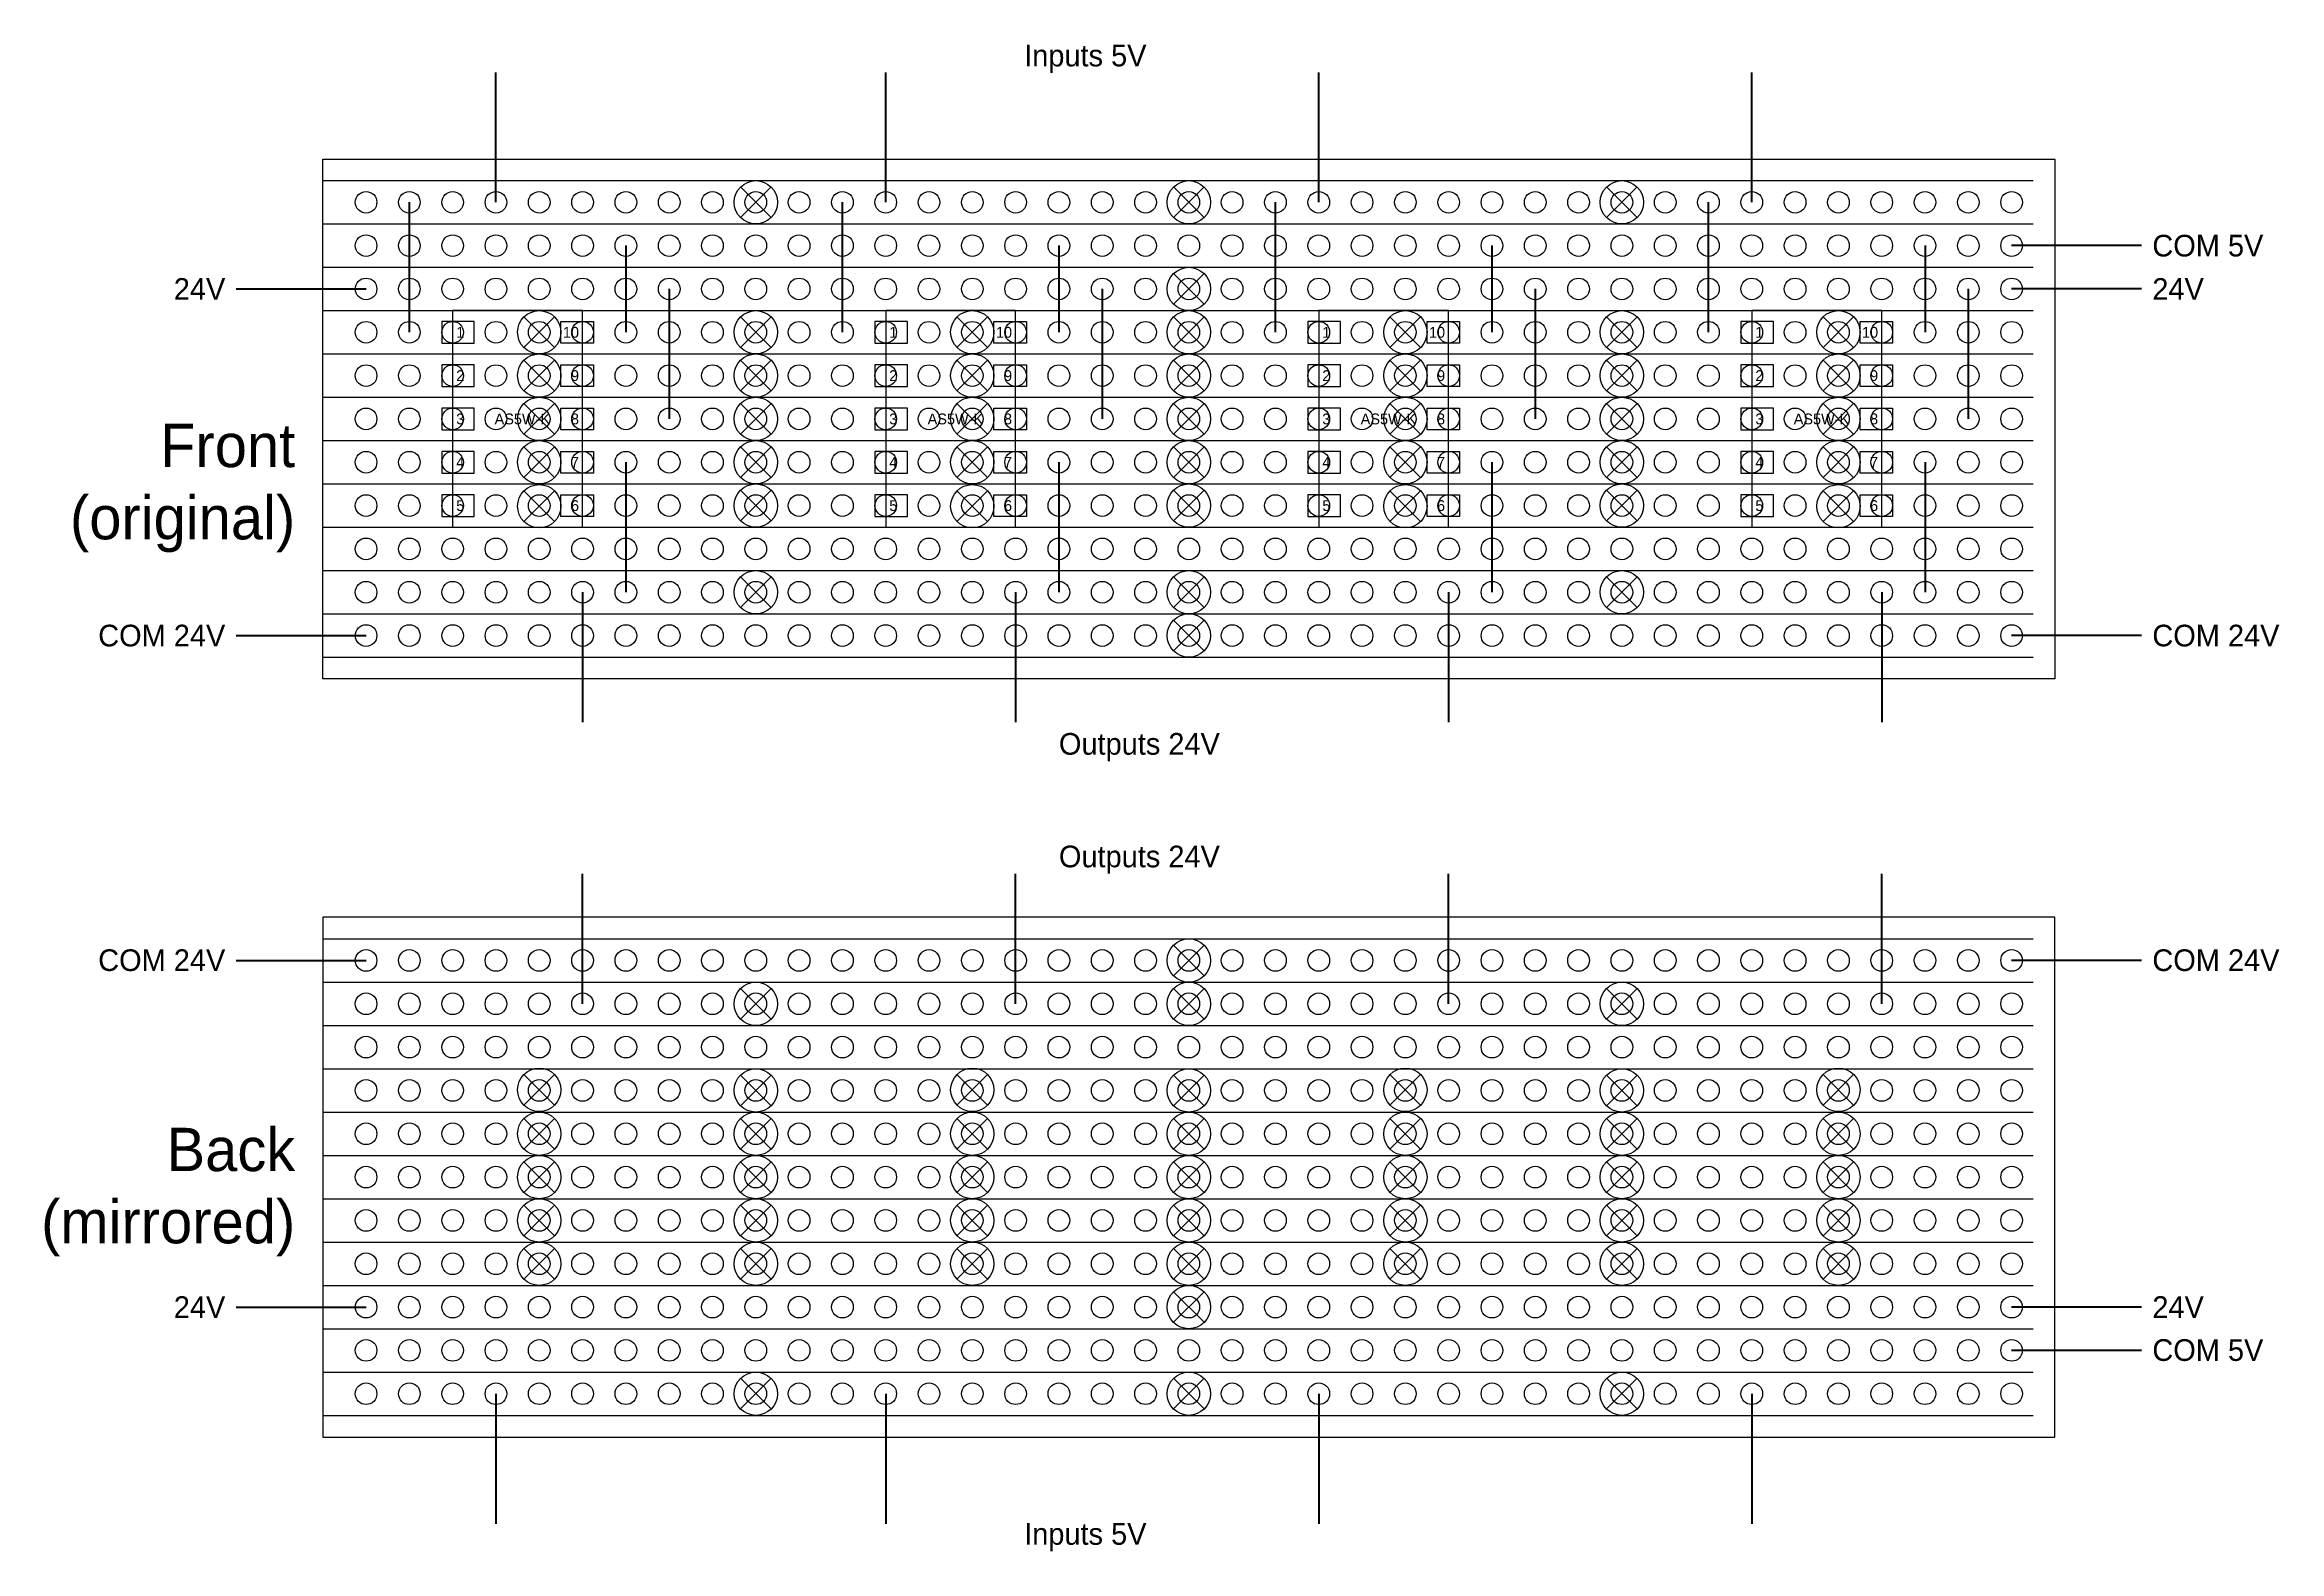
# Model space of a CAD drawing. Header units: millimetres. Extents: x 59 to 265, y 14 to 153.
import ezdxf

# ---------------------------------------------------------------- set-up
doc = ezdxf.new("R2010")
doc.units = ezdxf.units.MM
doc.header["$LTSCALE"] = 6
for name, color, linetype, lineweight in [('_Break', 25, 'Continuous', 30), ('_Components', 7, 'Continuous', 30), ('_Wires_top', 1, 'Continuous', 40)]:
    doc.layers.add(name, color=color, linetype=linetype, lineweight=lineweight)
doc.layers.add('_Locked Veroboard', color=253, linetype='Continuous')

msp = doc.modelspace()

# ---------------------------------------------------------------- linework, layer by layer
at = {"layer": '_Break'}
for p, q in [((125.62, 139.97), (122.79, 137.14)), ((125.62, 137.14), (122.79, 139.97)), ((165.62, 139.97), (162.79, 137.14)), ((165.62, 137.14), (162.79, 139.97)), ((205.62, 139.97), (202.79, 137.14)), ((205.62, 137.14), (202.79, 139.97)), ((165.62, 131.97), (162.79, 129.14)), ((165.62, 129.14), (162.79, 131.97)), ((105.62, 127.97), (102.79, 125.14)), ((105.62, 125.14), (102.79, 127.97)), ((125.62, 127.97), (122.79, 125.14)), ((125.62, 125.14), (122.79, 127.97)), ((145.62, 127.97), (142.79, 125.14)), ((145.62, 125.14), (142.79, 127.97)), ((165.62, 127.97), (162.79, 125.14)), ((165.62, 125.14), (162.79, 127.97)), ((185.62, 127.97), (182.79, 125.14)), ((185.62, 125.14), (182.79, 127.97)), ((205.62, 127.97), (202.79, 125.14)), ((205.62, 125.14), (202.79, 127.97)), ((225.62, 127.97), (222.79, 125.14)), ((225.62, 125.14), (222.79, 127.97)), ((105.62, 123.97), (102.79, 121.14)), ((105.62, 121.14), (102.79, 123.97)), ((125.62, 123.97), (122.79, 121.14)), ((125.62, 121.14), (122.79, 123.97)), ((145.62, 123.97), (142.79, 121.14)), ((145.62, 121.14), (142.79, 123.97)), ((165.62, 123.97), (162.79, 121.14)), ((165.62, 121.14), (162.79, 123.97)), ((185.62, 123.97), (182.79, 121.14)), ((185.62, 121.14), (182.79, 123.97)), ((205.62, 123.97), (202.79, 121.14)), ((205.62, 121.14), (202.79, 123.97)), ((225.62, 123.97), (222.79, 121.14)), ((225.62, 121.14), (222.79, 123.97)), ((105.62, 119.97), (102.79, 117.14)), ((105.62, 117.14), (102.79, 119.97)), ((125.62, 119.97), (122.79, 117.14)), ((125.62, 117.14), (122.79, 119.97)), ((145.62, 119.97), (142.79, 117.14)), ((145.62, 117.14), (142.79, 119.97)), ((165.62, 119.97), (162.79, 117.14)), ((165.62, 117.14), (162.79, 119.97)), ((185.62, 119.97), (182.79, 117.14)), ((185.62, 117.14), (182.79, 119.97)), ((205.62, 119.97), (202.79, 117.14)), ((205.62, 117.14), (202.79, 119.97)), ((225.62, 119.97), (222.79, 117.14)), ((225.62, 117.14), (222.79, 119.97)), ((105.62, 115.97), (102.79, 113.14)), ((105.62, 113.14), (102.79, 115.97)), ((125.62, 115.97), (122.79, 113.14)), ((125.62, 113.14), (122.79, 115.97)), ((145.62, 115.97), (142.79, 113.14)), ((145.62, 113.14), (142.79, 115.97)), ((165.62, 115.97), (162.79, 113.14)), ((165.62, 113.14), (162.79, 115.97)), ((185.62, 115.97), (182.79, 113.14)), ((185.62, 113.14), (182.79, 115.97)), ((205.62, 115.97), (202.79, 113.14)), ((205.62, 113.14), (202.79, 115.97)), ((225.62, 115.97), (222.79, 113.14)), ((225.62, 113.14), (222.79, 115.97)), ((105.62, 111.91), (102.79, 109.08)), ((105.62, 109.08), (102.79, 111.91)), ((125.62, 111.97), (122.79, 109.14)), ((125.62, 109.14), (122.79, 111.97)), ((145.62, 111.91), (142.79, 109.08)), ((145.62, 109.08), (142.79, 111.91)), ((165.62, 111.97), (162.79, 109.14)), ((165.62, 109.14), (162.79, 111.97)), ((185.62, 111.91), (182.79, 109.08)), ((185.62, 109.08), (182.79, 111.91)), ((205.62, 111.97), (202.79, 109.14)), ((205.62, 109.14), (202.79, 111.97)), ((225.62, 111.91), (222.79, 109.08)), ((225.62, 109.08), (222.79, 111.91)), ((125.62, 103.97), (122.79, 101.14)), ((125.62, 101.14), (122.79, 103.97)), ((165.62, 103.97), (162.79, 101.14)), ((165.62, 101.14), (162.79, 103.97)), ((205.62, 103.97), (202.79, 101.14)), ((205.62, 101.14), (202.79, 103.97)), ((165.62, 99.97), (162.79, 97.14)), ((165.62, 97.14), (162.79, 99.97)), ((165.62, 67.14), (162.79, 69.97)), ((165.62, 69.97), (162.79, 67.14)), ((125.62, 63.14), (122.79, 65.97)), ((125.62, 65.97), (122.79, 63.14)), ((165.62, 63.14), (162.79, 65.97)), ((165.62, 65.97), (162.79, 63.14)), ((205.62, 63.14), (202.79, 65.97)), ((205.62, 65.97), (202.79, 63.14)), ((105.62, 55.2), (102.79, 58.02)), ((105.62, 58.02), (102.79, 55.2)), ((125.62, 55.14), (122.79, 57.97)), ((125.62, 57.97), (122.79, 55.14)), ((145.62, 55.2), (142.79, 58.02)), ((145.62, 58.02), (142.79, 55.2)), ((165.62, 55.14), (162.79, 57.97)), ((165.62, 57.97), (162.79, 55.14)), ((185.62, 55.2), (182.79, 58.02)), ((185.62, 58.02), (182.79, 55.2)), ((205.62, 55.14), (202.79, 57.97)), ((205.62, 57.97), (202.79, 55.14)), ((225.62, 55.2), (222.79, 58.02)), ((225.62, 58.02), (222.79, 55.2)), ((105.62, 51.14), (102.79, 53.97)), ((105.62, 53.97), (102.79, 51.14)), ((125.62, 51.14), (122.79, 53.97)), ((125.62, 53.97), (122.79, 51.14)), ((145.62, 51.14), (142.79, 53.97)), ((145.62, 53.97), (142.79, 51.14)), ((165.62, 51.14), (162.79, 53.97)), ((165.62, 53.97), (162.79, 51.14)), ((185.62, 51.14), (182.79, 53.97)), ((185.62, 53.97), (182.79, 51.14)), ((205.62, 51.14), (202.79, 53.97)), ((205.62, 53.97), (202.79, 51.14)), ((225.62, 51.14), (222.79, 53.97)), ((225.62, 53.97), (222.79, 51.14)), ((105.62, 47.14), (102.79, 49.97)), ((105.62, 49.97), (102.79, 47.14)), ((125.62, 47.14), (122.79, 49.97)), ((125.62, 49.97), (122.79, 47.14)), ((145.62, 47.14), (142.79, 49.97)), ((145.62, 49.97), (142.79, 47.14)), ((165.62, 47.14), (162.79, 49.97)), ((165.62, 49.97), (162.79, 47.14)), ((185.62, 47.14), (182.79, 49.97)), ((185.62, 49.97), (182.79, 47.14)), ((205.62, 47.14), (202.79, 49.97)), ((205.62, 49.97), (202.79, 47.14)), ((225.62, 47.14), (222.79, 49.97)), ((225.62, 49.97), (222.79, 47.14)), ((105.62, 43.14), (102.79, 45.97)), ((105.62, 45.97), (102.79, 43.14)), ((125.62, 43.14), (122.79, 45.97)), ((125.62, 45.97), (122.79, 43.14)), ((145.62, 43.14), (142.79, 45.97)), ((145.62, 45.97), (142.79, 43.14)), ((165.62, 43.14), (162.79, 45.97)), ((165.62, 45.97), (162.79, 43.14)), ((185.62, 43.14), (182.79, 45.97)), ((185.62, 45.97), (182.79, 43.14)), ((205.62, 43.14), (202.79, 45.97)), ((205.62, 45.97), (202.79, 43.14)), ((225.62, 43.14), (222.79, 45.97)), ((225.62, 45.97), (222.79, 43.14)), ((105.62, 39.14), (102.79, 41.97)), ((105.62, 41.97), (102.79, 39.14)), ((125.62, 39.14), (122.79, 41.97)), ((125.62, 41.97), (122.79, 39.14)), ((145.62, 39.14), (142.79, 41.97)), ((145.62, 41.97), (142.79, 39.14)), ((165.62, 39.14), (162.79, 41.97)), ((165.62, 41.97), (162.79, 39.14)), ((185.62, 39.14), (182.79, 41.97)), ((185.62, 41.97), (182.79, 39.14)), ((205.62, 39.14), (202.79, 41.97)), ((205.62, 41.97), (202.79, 39.14)), ((225.62, 39.14), (222.79, 41.97)), ((225.62, 41.97), (222.79, 39.14)), ((165.62, 35.14), (162.79, 37.97)), ((165.62, 37.97), (162.79, 35.14)), ((125.62, 27.14), (122.79, 29.97)), ((125.62, 29.97), (122.79, 27.14)), ((165.62, 27.14), (162.79, 29.97)), ((165.62, 29.97), (162.79, 27.14)), ((205.62, 27.14), (202.79, 29.97)), ((205.62, 29.97), (202.79, 27.14))]:
    msp.add_line(p, q, dxfattribs=at)
for centre in [(124.21, 138.55), (164.21, 138.55), (204.21, 138.55), (164.21, 130.55), (104.21, 126.55), (124.21, 126.55), (144.21, 126.55), (164.21, 126.55), (184.21, 126.55), (204.21, 126.55), (224.21, 126.55), (104.21, 122.55), (124.21, 122.55), (144.21, 122.55), (164.21, 122.55), (184.21, 122.55), (204.21, 122.55), (224.21, 122.55), (104.21, 118.55), (124.21, 118.55), (144.21, 118.55), (164.21, 118.55), (184.21, 118.55), (204.21, 118.55), (224.21, 118.55), (104.21, 114.55), (124.21, 114.55), (144.21, 114.55), (164.21, 114.55), (184.21, 114.55), (204.21, 114.55), (224.21, 114.55), (104.21, 110.49), (124.21, 110.55), (144.21, 110.49), (164.21, 110.55), (184.21, 110.49), (204.21, 110.55), (224.21, 110.49), (124.21, 102.55), (164.21, 102.55), (204.21, 102.55), (164.21, 98.55), (164.21, 68.55), (124.21, 64.55), (164.21, 64.55), (204.21, 64.55), (104.21, 56.61), (124.21, 56.55), (144.21, 56.61), (164.21, 56.55), (184.21, 56.61), (204.21, 56.55), (224.21, 56.61), (104.21, 52.55), (124.21, 52.55), (144.21, 52.55), (164.21, 52.55), (184.21, 52.55), (204.21, 52.55), (224.21, 52.55), (104.21, 48.55), (124.21, 48.55), (144.21, 48.55), (164.21, 48.55), (184.21, 48.55), (204.21, 48.55), (224.21, 48.55), (104.21, 44.55), (124.21, 44.55), (144.21, 44.55), (164.21, 44.55), (184.21, 44.55), (204.21, 44.55), (224.21, 44.55), (104.21, 40.55), (124.21, 40.55), (144.21, 40.55), (164.21, 40.55), (184.21, 40.55), (204.21, 40.55), (224.21, 40.55), (164.21, 36.55), (124.21, 28.55), (164.21, 28.55), (204.21, 28.55)]:
    msp.add_circle(centre, 2, dxfattribs=at)
at = {"layer": '_Components'}
for points in [[(108.21, 128.55), (96.21, 128.55), (96.21, 108.55), (108.21, 108.55)], [(148.21, 128.55), (136.21, 128.55), (136.21, 108.55), (148.21, 108.55)], [(188.21, 128.55), (176.21, 128.55), (176.21, 108.55), (188.21, 108.55)], [(228.21, 128.55), (216.21, 128.55), (216.21, 108.55), (228.21, 108.55)], [(98.21, 127.55), (95.21, 127.55), (95.21, 125.55), (98.21, 125.55)], [(106.21, 127.55), (109.21, 127.55), (109.21, 125.55), (106.21, 125.55)], [(138.21, 127.55), (135.21, 127.55), (135.21, 125.55), (138.21, 125.55)], [(146.21, 127.55), (149.21, 127.55), (149.21, 125.55), (146.21, 125.55)], [(178.21, 127.55), (175.21, 127.55), (175.21, 125.55), (178.21, 125.55)], [(186.21, 127.55), (189.21, 127.55), (189.21, 125.55), (186.21, 125.55)], [(218.21, 127.55), (215.21, 127.55), (215.21, 125.55), (218.21, 125.55)], [(226.21, 127.55), (229.21, 127.55), (229.21, 125.55), (226.21, 125.55)], [(98.21, 123.55), (95.21, 123.55), (95.21, 121.55), (98.21, 121.55)], [(106.21, 123.55), (109.21, 123.55), (109.21, 121.55), (106.21, 121.55)], [(138.21, 123.55), (135.21, 123.55), (135.21, 121.55), (138.21, 121.55)], [(146.21, 123.55), (149.21, 123.55), (149.21, 121.55), (146.21, 121.55)], [(178.21, 123.55), (175.21, 123.55), (175.21, 121.55), (178.21, 121.55)], [(186.21, 123.55), (189.21, 123.55), (189.21, 121.55), (186.21, 121.55)], [(218.21, 123.55), (215.21, 123.55), (215.21, 121.55), (218.21, 121.55)], [(226.21, 123.55), (229.21, 123.55), (229.21, 121.55), (226.21, 121.55)], [(98.21, 119.55), (95.21, 119.55), (95.21, 117.55), (98.21, 117.55)], [(106.21, 119.55), (109.21, 119.55), (109.21, 117.55), (106.21, 117.55)], [(138.21, 119.55), (135.21, 119.55), (135.21, 117.55), (138.21, 117.55)], [(146.21, 119.55), (149.21, 119.55), (149.21, 117.55), (146.21, 117.55)], [(178.21, 119.55), (175.21, 119.55), (175.21, 117.55), (178.21, 117.55)], [(186.21, 119.55), (189.21, 119.55), (189.21, 117.55), (186.21, 117.55)], [(218.21, 119.55), (215.21, 119.55), (215.21, 117.55), (218.21, 117.55)], [(226.21, 119.55), (229.21, 119.55), (229.21, 117.55), (226.21, 117.55)], [(98.21, 115.55), (95.21, 115.55), (95.21, 113.55), (98.21, 113.55)], [(106.21, 115.55), (109.21, 115.55), (109.21, 113.55), (106.21, 113.55)], [(138.21, 115.55), (135.21, 115.55), (135.21, 113.55), (138.21, 113.55)], [(146.21, 115.55), (149.21, 115.55), (149.21, 113.55), (146.21, 113.55)], [(178.21, 115.55), (175.21, 115.55), (175.21, 113.55), (178.21, 113.55)], [(186.21, 115.55), (189.21, 115.55), (189.21, 113.55), (186.21, 113.55)], [(218.21, 115.55), (215.21, 115.55), (215.21, 113.55), (218.21, 113.55)], [(226.21, 115.55), (229.21, 115.55), (229.21, 113.55), (226.21, 113.55)], [(98.21, 111.55), (95.21, 111.55), (95.21, 109.55), (98.21, 109.55)], [(106.21, 111.55), (109.21, 111.55), (109.21, 109.55), (106.21, 109.55)], [(138.21, 111.55), (135.21, 111.55), (135.21, 109.55), (138.21, 109.55)], [(146.21, 111.55), (149.21, 111.55), (149.21, 109.55), (146.21, 109.55)], [(178.21, 111.55), (175.21, 111.55), (175.21, 109.55), (178.21, 109.55)], [(186.21, 111.55), (189.21, 111.55), (189.21, 109.55), (186.21, 109.55)], [(218.21, 111.55), (215.21, 111.55), (215.21, 109.55), (218.21, 109.55)], [(226.21, 111.55), (229.21, 111.55), (229.21, 109.55), (226.21, 109.55)]]:
    msp.add_lwpolyline(points, close=True, dxfattribs=at)
at = {"layer": '_Locked Veroboard'}
for p, q in [((84.21, 140.55), (242.21, 140.55)), ((84.21, 136.55), (242.21, 136.55)), ((84.21, 132.55), (242.21, 132.55)), ((84.21, 128.55), (242.21, 128.55)), ((84.21, 124.55), (242.21, 124.55)), ((84.21, 120.55), (242.21, 120.55)), ((84.21, 116.55), (242.21, 116.55)), ((84.21, 112.55), (242.21, 112.55)), ((84.21, 108.55), (242.21, 108.55)), ((84.21, 104.55), (242.21, 104.55)), ((84.21, 100.55), (242.21, 100.55)), ((84.21, 96.55), (242.21, 96.55)), ((84.21, 70.55), (242.21, 70.55)), ((84.21, 66.55), (242.21, 66.55)), ((84.21, 62.55), (242.21, 62.55)), ((84.21, 58.55), (242.21, 58.55)), ((84.21, 54.55), (242.21, 54.55)), ((84.21, 50.55), (242.21, 50.55)), ((84.21, 46.55), (242.21, 46.55)), ((84.21, 42.55), (242.21, 42.55)), ((84.21, 38.55), (242.21, 38.55)), ((84.21, 34.55), (242.21, 34.55)), ((84.21, 30.55), (242.21, 30.55)), ((84.21, 26.55), (242.21, 26.55))]:
    msp.add_line(p, q, dxfattribs=at)
for points in [[(84.21, 142.55), (244.21, 142.55), (244.21, 94.55), (84.21, 94.55)], [(84.21, 24.55), (244.21, 24.55), (244.21, 72.55), (84.21, 72.55)]]:
    msp.add_lwpolyline(points, close=True, dxfattribs=at)
for centre in [(88.21, 138.55), (92.21, 138.55), (96.21, 138.55), (100.21, 138.55), (104.21, 138.55), (108.21, 138.55), (112.21, 138.55), (116.21, 138.55), (120.21, 138.55), (124.21, 138.55), (128.21, 138.55), (132.21, 138.55), (136.21, 138.55), (140.21, 138.55), (144.21, 138.55), (148.21, 138.55), (152.21, 138.55), (156.21, 138.55), (160.21, 138.55), (164.21, 138.55), (168.21, 138.55), (172.21, 138.55), (176.21, 138.55), (180.21, 138.55), (184.21, 138.55), (188.21, 138.55), (192.21, 138.55), (196.21, 138.55), (200.21, 138.55), (204.21, 138.55), (208.21, 138.55), (212.21, 138.55), (216.21, 138.55), (220.21, 138.55), (224.21, 138.55), (228.21, 138.55), (232.21, 138.55), (236.21, 138.55), (240.21, 138.55), (88.21, 134.55), (92.21, 134.55), (96.21, 134.55), (100.21, 134.55), (104.21, 134.55), (108.21, 134.55), (112.21, 134.55), (116.21, 134.55), (120.21, 134.55), (124.21, 134.55), (128.21, 134.55), (132.21, 134.55), (136.21, 134.55), (140.21, 134.55), (144.21, 134.55), (148.21, 134.55), (152.21, 134.55), (156.21, 134.55), (160.21, 134.55), (164.21, 134.55), (168.21, 134.55), (172.21, 134.55), (176.21, 134.55), (180.21, 134.55), (184.21, 134.55), (188.21, 134.55), (192.21, 134.55), (196.21, 134.55), (200.21, 134.55), (204.21, 134.55), (208.21, 134.55), (212.21, 134.55), (216.21, 134.55), (220.21, 134.55), (224.21, 134.55), (228.21, 134.55), (232.21, 134.55), (236.21, 134.55), (240.21, 134.55), (88.21, 130.55), (92.21, 130.55), (96.21, 130.55), (100.21, 130.55), (104.21, 130.55), (108.21, 130.55), (112.21, 130.55), (116.21, 130.55), (120.21, 130.55), (124.21, 130.55), (128.21, 130.55), (132.21, 130.55), (136.21, 130.55), (140.21, 130.55), (144.21, 130.55), (148.21, 130.55), (152.21, 130.55), (156.21, 130.55), (160.21, 130.55), (164.21, 130.55), (168.21, 130.55), (172.21, 130.55), (176.21, 130.55), (180.21, 130.55), (184.21, 130.55), (188.21, 130.55), (192.21, 130.55), (196.21, 130.55), (200.21, 130.55), (204.21, 130.55), (208.21, 130.55), (212.21, 130.55), (216.21, 130.55), (220.21, 130.55), (224.21, 130.55), (228.21, 130.55), (232.21, 130.55), (236.21, 130.55), (240.21, 130.55), (88.21, 126.55), (92.21, 126.55), (96.21, 126.55), (100.21, 126.55), (104.21, 126.55), (108.21, 126.55), (112.21, 126.55), (116.21, 126.55), (120.21, 126.55), (124.21, 126.55), (128.21, 126.55), (132.21, 126.55), (136.21, 126.55), (140.21, 126.55), (144.21, 126.55), (148.21, 126.55), (152.21, 126.55), (156.21, 126.55), (160.21, 126.55), (164.21, 126.55), (168.21, 126.55), (172.21, 126.55), (176.21, 126.55), (180.21, 126.55), (184.21, 126.55), (188.21, 126.55), (192.21, 126.55), (196.21, 126.55), (200.21, 126.55), (204.21, 126.55), (208.21, 126.55), (212.21, 126.55), (216.21, 126.55), (220.21, 126.55), (224.21, 126.55), (228.21, 126.55), (232.21, 126.55), (236.21, 126.55), (240.21, 126.55), (88.21, 122.55), (92.21, 122.55), (96.21, 122.55), (100.21, 122.55), (104.21, 122.55), (108.21, 122.55), (112.21, 122.55), (116.21, 122.55), (120.21, 122.55), (124.21, 122.55), (128.21, 122.55), (132.21, 122.55), (136.21, 122.55), (140.21, 122.55), (144.21, 122.55), (148.21, 122.55), (152.21, 122.55), (156.21, 122.55), (160.21, 122.55), (164.21, 122.55), (168.21, 122.55), (172.21, 122.55), (176.21, 122.55), (180.21, 122.55), (184.21, 122.55), (188.21, 122.55), (192.21, 122.55), (196.21, 122.55), (200.21, 122.55), (204.21, 122.55), (208.21, 122.55), (212.21, 122.55), (216.21, 122.55), (220.21, 122.55), (224.21, 122.55), (228.21, 122.55), (232.21, 122.55), (236.21, 122.55), (240.21, 122.55), (88.21, 118.55), (92.21, 118.55), (96.21, 118.55), (100.21, 118.55), (104.21, 118.55), (108.21, 118.55), (112.21, 118.55), (116.21, 118.55), (120.21, 118.55), (124.21, 118.55), (128.21, 118.55), (132.21, 118.55), (136.21, 118.55), (140.21, 118.55), (144.21, 118.55), (148.21, 118.55), (152.21, 118.55), (156.21, 118.55), (160.21, 118.55), (164.21, 118.55), (168.21, 118.55), (172.21, 118.55), (176.21, 118.55), (180.21, 118.55), (184.21, 118.55), (188.21, 118.55), (192.21, 118.55), (196.21, 118.55), (200.21, 118.55), (204.21, 118.55), (208.21, 118.55), (212.21, 118.55), (216.21, 118.55), (220.21, 118.55), (224.21, 118.55), (228.21, 118.55), (232.21, 118.55), (236.21, 118.55), (240.21, 118.55), (88.21, 114.55), (92.21, 114.55), (96.21, 114.55), (100.21, 114.55), (104.21, 114.55), (108.21, 114.55), (112.21, 114.55), (116.21, 114.55), (120.21, 114.55), (124.21, 114.55), (128.21, 114.55), (132.21, 114.55), (136.21, 114.55), (140.21, 114.55), (144.21, 114.55), (148.21, 114.55), (152.21, 114.55), (156.21, 114.55), (160.21, 114.55), (164.21, 114.55), (168.21, 114.55), (172.21, 114.55), (176.21, 114.55), (180.21, 114.55), (184.21, 114.55), (188.21, 114.55), (192.21, 114.55), (196.21, 114.55), (200.21, 114.55), (204.21, 114.55), (208.21, 114.55), (212.21, 114.55), (216.21, 114.55), (220.21, 114.55), (224.21, 114.55), (228.21, 114.55), (232.21, 114.55), (236.21, 114.55), (240.21, 114.55), (88.21, 110.55), (92.21, 110.55), (96.21, 110.55), (100.21, 110.55), (104.21, 110.55), (108.21, 110.55), (112.21, 110.55), (116.21, 110.55), (120.21, 110.55), (124.21, 110.55), (128.21, 110.55), (132.21, 110.55), (136.21, 110.55), (140.21, 110.55), (144.21, 110.55), (148.21, 110.55), (152.21, 110.55), (156.21, 110.55), (160.21, 110.55), (164.21, 110.55), (168.21, 110.55), (172.21, 110.55), (176.21, 110.55), (180.21, 110.55), (184.21, 110.55), (188.21, 110.55), (192.21, 110.55), (196.21, 110.55), (200.21, 110.55), (204.21, 110.55), (208.21, 110.55), (212.21, 110.55), (216.21, 110.55), (220.21, 110.55), (224.21, 110.55), (228.21, 110.55), (232.21, 110.55), (236.21, 110.55), (240.21, 110.55), (88.21, 106.55), (92.21, 106.55), (96.21, 106.55), (100.21, 106.55), (104.21, 106.55), (108.21, 106.55), (112.21, 106.55), (116.21, 106.55), (120.21, 106.55), (124.21, 106.55), (128.21, 106.55), (132.21, 106.55), (136.21, 106.55), (140.21, 106.55), (144.21, 106.55), (148.21, 106.55), (152.21, 106.55), (156.21, 106.55), (160.21, 106.55), (164.21, 106.55), (168.21, 106.55), (172.21, 106.55), (176.21, 106.55), (180.21, 106.55), (184.21, 106.55), (188.21, 106.55), (192.21, 106.55), (196.21, 106.55), (200.21, 106.55), (204.21, 106.55), (208.21, 106.55), (212.21, 106.55), (216.21, 106.55), (220.21, 106.55), (224.21, 106.55), (228.21, 106.55), (232.21, 106.55), (236.21, 106.55), (240.21, 106.55), (88.21, 102.55), (92.21, 102.55), (96.21, 102.55), (100.21, 102.55), (104.21, 102.55), (108.21, 102.55), (112.21, 102.55), (116.21, 102.55), (120.21, 102.55), (124.21, 102.55), (128.21, 102.55), (132.21, 102.55), (136.21, 102.55), (140.21, 102.55), (144.21, 102.55), (148.21, 102.55), (152.21, 102.55), (156.21, 102.55), (160.21, 102.55), (164.21, 102.55), (168.21, 102.55), (172.21, 102.55), (176.21, 102.55), (180.21, 102.55), (184.21, 102.55), (188.21, 102.55), (192.21, 102.55), (196.21, 102.55), (200.21, 102.55), (204.21, 102.55), (208.21, 102.55), (212.21, 102.55), (216.21, 102.55), (220.21, 102.55), (224.21, 102.55), (228.21, 102.55), (232.21, 102.55), (236.21, 102.55), (240.21, 102.55), (88.21, 98.55), (92.21, 98.55), (96.21, 98.55), (100.21, 98.55), (104.21, 98.55), (108.21, 98.55), (112.21, 98.55), (116.21, 98.55), (120.21, 98.55), (124.21, 98.55), (128.21, 98.55), (132.21, 98.55), (136.21, 98.55), (140.21, 98.55), (144.21, 98.55), (148.21, 98.55), (152.21, 98.55), (156.21, 98.55), (160.21, 98.55), (164.21, 98.55), (168.21, 98.55), (172.21, 98.55), (176.21, 98.55), (180.21, 98.55), (184.21, 98.55), (188.21, 98.55), (192.21, 98.55), (196.21, 98.55), (200.21, 98.55), (204.21, 98.55), (208.21, 98.55), (212.21, 98.55), (216.21, 98.55), (220.21, 98.55), (224.21, 98.55), (228.21, 98.55), (232.21, 98.55), (236.21, 98.55), (240.21, 98.55), (88.21, 68.55), (92.21, 68.55), (96.21, 68.55), (100.21, 68.55), (104.21, 68.55), (108.21, 68.55), (112.21, 68.55), (116.21, 68.55), (120.21, 68.55), (124.21, 68.55), (128.21, 68.55), (132.21, 68.55), (136.21, 68.55), (140.21, 68.55), (144.21, 68.55), (148.21, 68.55), (152.21, 68.55), (156.21, 68.55), (160.21, 68.55), (164.21, 68.55), (168.21, 68.55), (172.21, 68.55), (176.21, 68.55), (180.21, 68.55), (184.21, 68.55), (188.21, 68.55), (192.21, 68.55), (196.21, 68.55), (200.21, 68.55), (204.21, 68.55), (208.21, 68.55), (212.21, 68.55), (216.21, 68.55), (220.21, 68.55), (224.21, 68.55), (228.21, 68.55), (232.21, 68.55), (236.21, 68.55), (240.21, 68.55), (88.21, 64.55), (92.21, 64.55), (96.21, 64.55), (100.21, 64.55), (104.21, 64.55), (108.21, 64.55), (112.21, 64.55), (116.21, 64.55), (120.21, 64.55), (124.21, 64.55), (128.21, 64.55), (132.21, 64.55), (136.21, 64.55), (140.21, 64.55), (144.21, 64.55), (148.21, 64.55), (152.21, 64.55), (156.21, 64.55), (160.21, 64.55), (164.21, 64.55), (168.21, 64.55), (172.21, 64.55), (176.21, 64.55), (180.21, 64.55), (184.21, 64.55), (188.21, 64.55), (192.21, 64.55), (196.21, 64.55), (200.21, 64.55), (204.21, 64.55), (208.21, 64.55), (212.21, 64.55), (216.21, 64.55), (220.21, 64.55), (224.21, 64.55), (228.21, 64.55), (232.21, 64.55), (236.21, 64.55), (240.21, 64.55), (88.21, 60.55), (92.21, 60.55), (96.21, 60.55), (100.21, 60.55), (104.21, 60.55), (108.21, 60.55), (112.21, 60.55), (116.21, 60.55), (120.21, 60.55), (124.21, 60.55), (128.21, 60.55), (132.21, 60.55), (136.21, 60.55), (140.21, 60.55), (144.21, 60.55), (148.21, 60.55), (152.21, 60.55), (156.21, 60.55), (160.21, 60.55), (164.21, 60.55), (168.21, 60.55), (172.21, 60.55), (176.21, 60.55), (180.21, 60.55), (184.21, 60.55), (188.21, 60.55), (192.21, 60.55), (196.21, 60.55), (200.21, 60.55), (204.21, 60.55), (208.21, 60.55), (212.21, 60.55), (216.21, 60.55), (220.21, 60.55), (224.21, 60.55), (228.21, 60.55), (232.21, 60.55), (236.21, 60.55), (240.21, 60.55), (88.21, 56.55), (92.21, 56.55), (96.21, 56.55), (100.21, 56.55), (104.21, 56.55), (108.21, 56.55), (112.21, 56.55), (116.21, 56.55), (120.21, 56.55), (124.21, 56.55), (128.21, 56.55), (132.21, 56.55), (136.21, 56.55), (140.21, 56.55), (144.21, 56.55), (148.21, 56.55), (152.21, 56.55), (156.21, 56.55), (160.21, 56.55), (164.21, 56.55), (168.21, 56.55), (172.21, 56.55), (176.21, 56.55), (180.21, 56.55), (184.21, 56.55), (188.21, 56.55), (192.21, 56.55), (196.21, 56.55), (200.21, 56.55), (204.21, 56.55), (208.21, 56.55), (212.21, 56.55), (216.21, 56.55), (220.21, 56.55), (224.21, 56.55), (228.21, 56.55), (232.21, 56.55), (236.21, 56.55), (240.21, 56.55), (88.21, 52.55), (92.21, 52.55), (96.21, 52.55), (100.21, 52.55), (104.21, 52.55), (108.21, 52.55), (112.21, 52.55), (116.21, 52.55), (120.21, 52.55), (124.21, 52.55), (128.21, 52.55), (132.21, 52.55), (136.21, 52.55), (140.21, 52.55), (144.21, 52.55), (148.21, 52.55), (152.21, 52.55), (156.21, 52.55), (160.21, 52.55), (164.21, 52.55), (168.21, 52.55), (172.21, 52.55), (176.21, 52.55), (180.21, 52.55), (184.21, 52.55), (188.21, 52.55), (192.21, 52.55), (196.21, 52.55), (200.21, 52.55), (204.21, 52.55), (208.21, 52.55), (212.21, 52.55), (216.21, 52.55), (220.21, 52.55), (224.21, 52.55), (228.21, 52.55), (232.21, 52.55), (236.21, 52.55), (240.21, 52.55), (88.21, 48.55), (92.21, 48.55), (96.21, 48.55), (100.21, 48.55), (104.21, 48.55), (108.21, 48.55), (112.21, 48.55), (116.21, 48.55), (120.21, 48.55), (124.21, 48.55), (128.21, 48.55), (132.21, 48.55), (136.21, 48.55), (140.21, 48.55), (144.21, 48.55), (148.21, 48.55), (152.21, 48.55), (156.21, 48.55), (160.21, 48.55), (164.21, 48.55), (168.21, 48.55), (172.21, 48.55), (176.21, 48.55), (180.21, 48.55), (184.21, 48.55), (188.21, 48.55), (192.21, 48.55), (196.21, 48.55), (200.21, 48.55), (204.21, 48.55), (208.21, 48.55), (212.21, 48.55), (216.21, 48.55), (220.21, 48.55), (224.21, 48.55), (228.21, 48.55), (232.21, 48.55), (236.21, 48.55), (240.21, 48.55), (88.21, 44.55), (92.21, 44.55), (96.21, 44.55), (100.21, 44.55), (104.21, 44.55), (108.21, 44.55), (112.21, 44.55), (116.21, 44.55), (120.21, 44.55), (124.21, 44.55), (128.21, 44.55), (132.21, 44.55), (136.21, 44.55), (140.21, 44.55), (144.21, 44.55), (148.21, 44.55), (152.21, 44.55), (156.21, 44.55), (160.21, 44.55), (164.21, 44.55), (168.21, 44.55), (172.21, 44.55), (176.21, 44.55), (180.21, 44.55), (184.21, 44.55), (188.21, 44.55), (192.21, 44.55), (196.21, 44.55), (200.21, 44.55), (204.21, 44.55), (208.21, 44.55), (212.21, 44.55), (216.21, 44.55), (220.21, 44.55), (224.21, 44.55), (228.21, 44.55), (232.21, 44.55), (236.21, 44.55), (240.21, 44.55), (88.21, 40.55), (92.21, 40.55), (96.21, 40.55), (100.21, 40.55), (104.21, 40.55), (108.21, 40.55), (112.21, 40.55), (116.21, 40.55), (120.21, 40.55), (124.21, 40.55), (128.21, 40.55), (132.21, 40.55), (136.21, 40.55), (140.21, 40.55), (144.21, 40.55), (148.21, 40.55), (152.21, 40.55), (156.21, 40.55), (160.21, 40.55), (164.21, 40.55), (168.21, 40.55), (172.21, 40.55), (176.21, 40.55), (180.21, 40.55), (184.21, 40.55), (188.21, 40.55), (192.21, 40.55), (196.21, 40.55), (200.21, 40.55), (204.21, 40.55), (208.21, 40.55), (212.21, 40.55), (216.21, 40.55), (220.21, 40.55), (224.21, 40.55), (228.21, 40.55), (232.21, 40.55), (236.21, 40.55), (240.21, 40.55), (88.21, 36.55), (92.21, 36.55), (96.21, 36.55), (100.21, 36.55), (104.21, 36.55), (108.21, 36.55), (112.21, 36.55), (116.21, 36.55), (120.21, 36.55), (124.21, 36.55), (128.21, 36.55), (132.21, 36.55), (136.21, 36.55), (140.21, 36.55), (144.21, 36.55), (148.21, 36.55), (152.21, 36.55), (156.21, 36.55), (160.21, 36.55), (164.21, 36.55), (168.21, 36.55), (172.21, 36.55), (176.21, 36.55), (180.21, 36.55), (184.21, 36.55), (188.21, 36.55), (192.21, 36.55), (196.21, 36.55), (200.21, 36.55), (204.21, 36.55), (208.21, 36.55), (212.21, 36.55), (216.21, 36.55), (220.21, 36.55), (224.21, 36.55), (228.21, 36.55), (232.21, 36.55), (236.21, 36.55), (240.21, 36.55), (88.21, 32.55), (92.21, 32.55), (96.21, 32.55), (100.21, 32.55), (104.21, 32.55), (108.21, 32.55), (112.21, 32.55), (116.21, 32.55), (120.21, 32.55), (124.21, 32.55), (128.21, 32.55), (132.21, 32.55), (136.21, 32.55), (140.21, 32.55), (144.21, 32.55), (148.21, 32.55), (152.21, 32.55), (156.21, 32.55), (160.21, 32.55), (164.21, 32.55), (168.21, 32.55), (172.21, 32.55), (176.21, 32.55), (180.21, 32.55), (184.21, 32.55), (188.21, 32.55), (192.21, 32.55), (196.21, 32.55), (200.21, 32.55), (204.21, 32.55), (208.21, 32.55), (212.21, 32.55), (216.21, 32.55), (220.21, 32.55), (224.21, 32.55), (228.21, 32.55), (232.21, 32.55), (236.21, 32.55), (240.21, 32.55), (88.21, 28.55), (92.21, 28.55), (96.21, 28.55), (100.21, 28.55), (104.21, 28.55), (108.21, 28.55), (112.21, 28.55), (116.21, 28.55), (120.21, 28.55), (124.21, 28.55), (128.21, 28.55), (132.21, 28.55), (136.21, 28.55), (140.21, 28.55), (144.21, 28.55), (148.21, 28.55), (152.21, 28.55), (156.21, 28.55), (160.21, 28.55), (164.21, 28.55), (168.21, 28.55), (172.21, 28.55), (176.21, 28.55), (180.21, 28.55), (184.21, 28.55), (188.21, 28.55), (192.21, 28.55), (196.21, 28.55), (200.21, 28.55), (204.21, 28.55), (208.21, 28.55), (212.21, 28.55), (216.21, 28.55), (220.21, 28.55), (224.21, 28.55), (228.21, 28.55), (232.21, 28.55), (236.21, 28.55), (240.21, 28.55)]:
    msp.add_circle(centre, 1, dxfattribs=at)
at = {"layer": '_Wires_top', "color": 3}
for p, q in [((100.21, 138.55), (100.21, 150.55)), ((136.21, 138.55), (136.21, 150.55)), ((176.21, 138.55), (176.21, 150.55)), ((216.21, 138.55), (216.21, 150.55)), ((92.21, 126.55), (92.21, 138.55)), ((132.21, 126.55), (132.21, 138.55)), ((172.21, 126.55), (172.21, 138.55)), ((212.21, 126.55), (212.21, 138.55)), ((112.21, 114.55), (112.21, 102.55)), ((152.21, 114.55), (152.21, 102.55)), ((192.21, 114.55), (192.21, 102.55)), ((232.21, 114.55), (232.21, 102.55)), ((108.21, 102.55), (108.21, 90.55)), ((148.21, 102.55), (148.21, 90.55)), ((188.21, 102.55), (188.21, 90.55)), ((228.21, 102.55), (228.21, 90.55)), ((108.21, 64.55), (108.21, 76.55)), ((148.21, 64.55), (148.21, 76.55)), ((188.21, 64.55), (188.21, 76.55)), ((228.21, 64.55), (228.21, 76.55)), ((100.21, 28.55), (100.21, 16.55)), ((136.21, 28.55), (136.21, 16.55)), ((176.21, 28.55), (176.21, 16.55)), ((216.21, 28.55), (216.21, 16.55))]:
    msp.add_line(p, q, dxfattribs=at)
at = {"layer": '_Wires_top', "color": 250}
for p, q in [((112.21, 134.55), (112.21, 126.55)), ((152.21, 134.55), (152.21, 126.55)), ((192.21, 134.55), (192.21, 126.55)), ((232.21, 134.55), (232.21, 126.55)), ((252.21, 134.55), (240.21, 134.55)), ((76.21, 98.55), (88.21, 98.55)), ((252.21, 98.55), (240.21, 98.55)), ((76.21, 68.55), (88.21, 68.55)), ((252.21, 68.55), (240.21, 68.55)), ((252.21, 32.55), (240.21, 32.55))]:
    msp.add_line(p, q, dxfattribs=at)
at = {"layer": '_Wires_top'}
for p, q in [((76.21, 130.55), (88.21, 130.55)), ((116.21, 130.55), (116.21, 118.55)), ((156.21, 130.55), (156.21, 118.55)), ((196.21, 130.55), (196.21, 118.55)), ((236.21, 130.55), (236.21, 118.55)), ((252.21, 130.55), (240.21, 130.55)), ((76.21, 36.55), (88.21, 36.55)), ((252.21, 36.55), (240.21, 36.55))]:
    msp.add_line(p, q, dxfattribs=at)

# ---------------------------------------------------------------- texts
for s, width, heights, insert, char_height, attachment_point in [('Inputs 5V', 21.6333, [4.59], (149, 153.1), 2, 1), ('COM 5V', 14, [0], (253.21, 135.55), 2, 1), ('24V', 14, [0], (75.21, 131.55), 2, 3), ('24V', 14, [0], (253.21, 131.55), 2, 1), ('\\pxqr;Front\\P(original)', 57.669, [14.97], (24, 118.1), 4, 1), ('COM 24V', 14.6647, [4.14], (75.21, 99.55), 2, 3), ('COM 24V', 14.6647, [4.14], (253.21, 99.55), 2, 1), ('Outputs 24V', 22.4815, [2.14], (152.21, 89.55), 2, 1), ('Outputs 24V', 22.4815, [2.14], (152.21, 76.55), 2, 7), ('COM 24V', 14.6647, [4.14], (75.21, 67.55), 2, 9), ('COM 24V', 14.6647, [4.14], (253.21, 67.55), 2, 7), ('\\pxqr;Back\\P(mirrored)', 57.669, [13.29], (24, 53.1), 4, 1), ('24V', 14, [0], (75.21, 35.55), 2, 9), ('24V', 14, [0], (253.21, 35.55), 2, 7), ('COM 5V', 14, [0], (253.21, 31.55), 2, 7), ('Inputs 5V', 21.6333, [4.59], (149, 14), 2, 7)]:
    msp.add_mtext_dynamic_manual_height_columns(s, width=width, gutter_width=20, heights=heights, dxfattribs=dict(insert=insert, char_height=char_height, attachment_point=attachment_point))
at = {"layer": '_Components', "char_height": 1}
for s, width, heights, insert, attachment_point in [('1', 2, [0], (96.54, 127.05), 1), ('10', 2, [0], (107.88, 127.05), 3), ('1', 2, [0], (136.54, 127.05), 1), ('10', 2, [0], (147.88, 127.05), 3), ('1', 2, [0], (176.54, 127.05), 1), ('10', 2, [0], (187.88, 127.05), 3), ('1', 2, [0], (216.54, 127.05), 1), ('10', 2, [0], (227.88, 127.05), 3), ('2', 2, [0], (96.54, 123.05), 1), ('9', 2, [0], (107.88, 123.05), 3), ('2', 2, [0], (136.54, 123.05), 1), ('9', 2, [0], (147.88, 123.05), 3), ('2', 2, [0], (176.54, 123.05), 1), ('9', 2, [0], (187.88, 123.05), 3), ('2', 2, [0], (216.54, 123.05), 1), ('9', 2, [0], (227.88, 123.05), 3), ('3', 2, [0], (96.54, 119.05), 1), ('AS5W-K', 9.3609, [0.693], (105.21, 119.05), 3), ('8', 2, [0], (107.88, 119.05), 3), ('3', 2, [0], (136.54, 119.05), 1), ('AS5W-K', 9.3609, [0.693], (145.21, 119.05), 3), ('8', 2, [0], (147.88, 119.05), 3), ('3', 2, [0], (176.54, 119.05), 1), ('AS5W-K', 9.3609, [0.693], (185.21, 119.05), 3), ('8', 2, [0], (187.88, 119.05), 3), ('3', 2, [0], (216.54, 119.05), 1), ('AS5W-K', 9.3609, [0.693], (225.21, 119.05), 3), ('8', 2, [0], (227.88, 119.05), 3), ('4', 2, [0], (96.54, 115.05), 1), ('7', 2, [0], (107.88, 115.05), 3), ('4', 2, [0], (136.54, 115.05), 1), ('7', 2, [0], (147.88, 115.05), 3), ('4', 2, [0], (176.54, 115.05), 1), ('7', 2, [0], (187.88, 115.05), 3), ('4', 2, [0], (216.54, 115.05), 1), ('7', 2, [0], (227.88, 115.05), 3), ('5', 2, [0], (96.54, 111.05), 1), ('6', 2, [0], (107.88, 111.05), 3), ('5', 2, [0], (136.54, 111.05), 1), ('6', 2, [0], (147.88, 111.05), 3), ('5', 2, [0], (176.54, 111.05), 1), ('6', 2, [0], (187.88, 111.05), 3), ('5', 2, [0], (216.54, 111.05), 1), ('6', 2, [0], (227.88, 111.05), 3)]:
    msp.add_mtext_dynamic_manual_height_columns(s, width=width, gutter_width=20, heights=heights, dxfattribs=dict(at, insert=insert, attachment_point=attachment_point))

doc.saveas('drawing.dxf')
